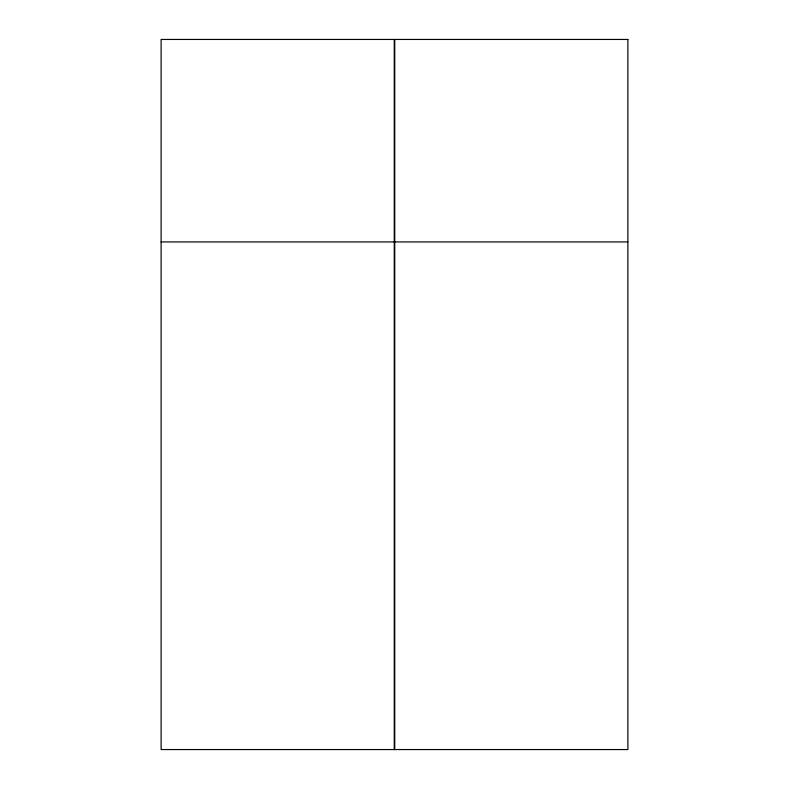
<?xml version="1.0" encoding="UTF-8"?>
<svg xmlns="http://www.w3.org/2000/svg" width="789" height="789" viewBox="0 0 789 789"><rect width="100%" height="100%" fill="white"/><g stroke="black" fill="none" stroke-linecap="round" stroke-linejoin="round"><path stroke-width="1.18" d="M161.114 241.927L394.253 241.927M394.747 241.927L627.886 241.927M394.747 39.45L394.747 749.55M394.253 39.45L394.253 749.55M627.886 39.45L161.114 39.45L161.114 749.55L627.886 749.55L627.886 39.45"/></g></svg>
